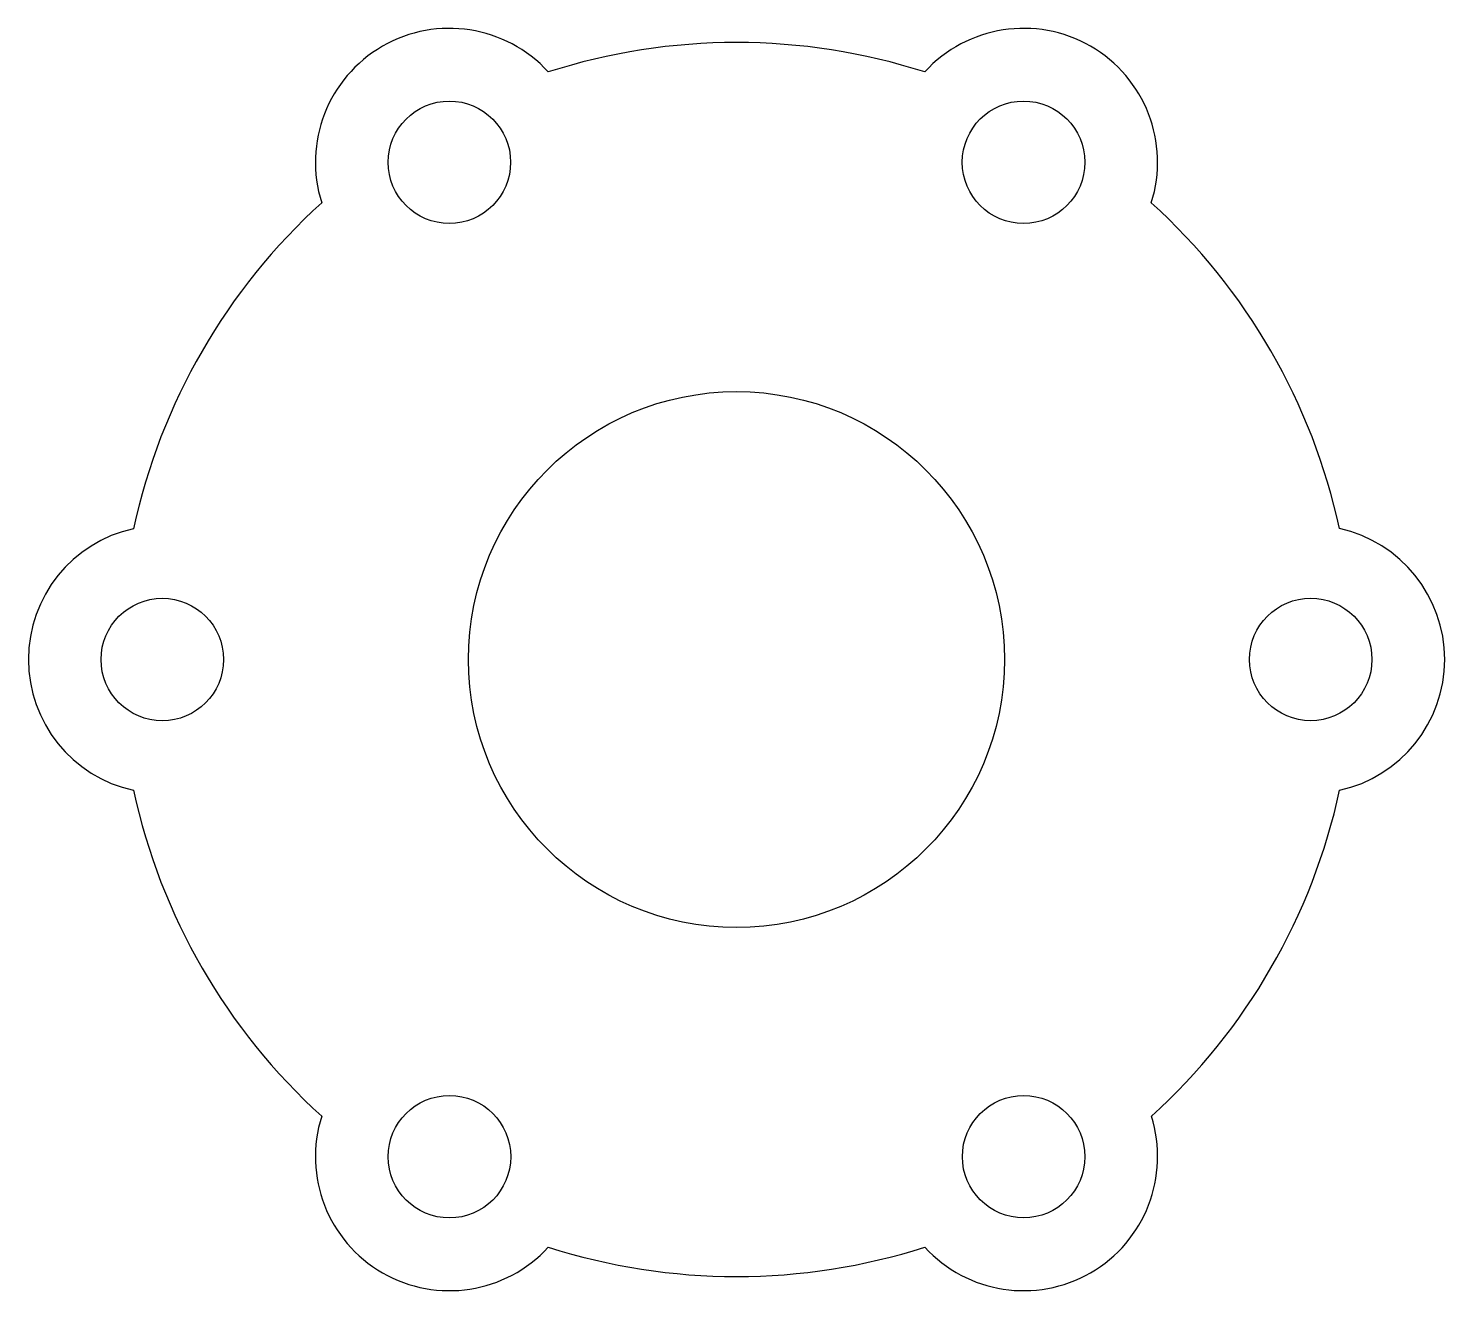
# Model space of a CAD drawing. Header units: inches. Extents: x -1.16 to 1.16, y -1.03 to 1.03.
import ezdxf

# ---------------------------------------------------------------- set-up
doc = ezdxf.new("R2010")
doc.units = ezdxf.units.IN
doc.header["$MEASUREMENT"] = 0

msp = doc.modelspace()

# ---------------------------------------------------------------- linework, layer by layer
msp.add_lwpolyline([(-0.3073, 0.9595, 0.803528), (-0.6773, 0.7459, 0.156228), (-0.9846, 0.2136, 0.80339), (-0.9846, -0.2136, 0.156243), (-0.6773, -0.7459, 0.803252), (-0.3073, -0.9595, 0.15625), (0.3074, -0.9595, 0.803252), (0.6774, -0.7459, 0.156243), (0.9847, -0.2135, 0.80339), (0.9846, 0.2137, 0.156228), (0.6773, 0.746, 0.803528), (0.3073, 0.9595, 0.156221)], format="xyb", close=True)
for centre, radius in [((-0.4688, 0.8119), 0.1), ((0.4687, 0.812), 0.1), ((0, 0), 0.4375), ((-0.9375, 0), 0.1), ((0.9375, 0.0001), 0.1), ((-0.4687, -0.8119), 0.1), ((0.4688, -0.8118), 0.1)]:
    msp.add_circle(centre, radius)

doc.saveas('drawing.dxf')
